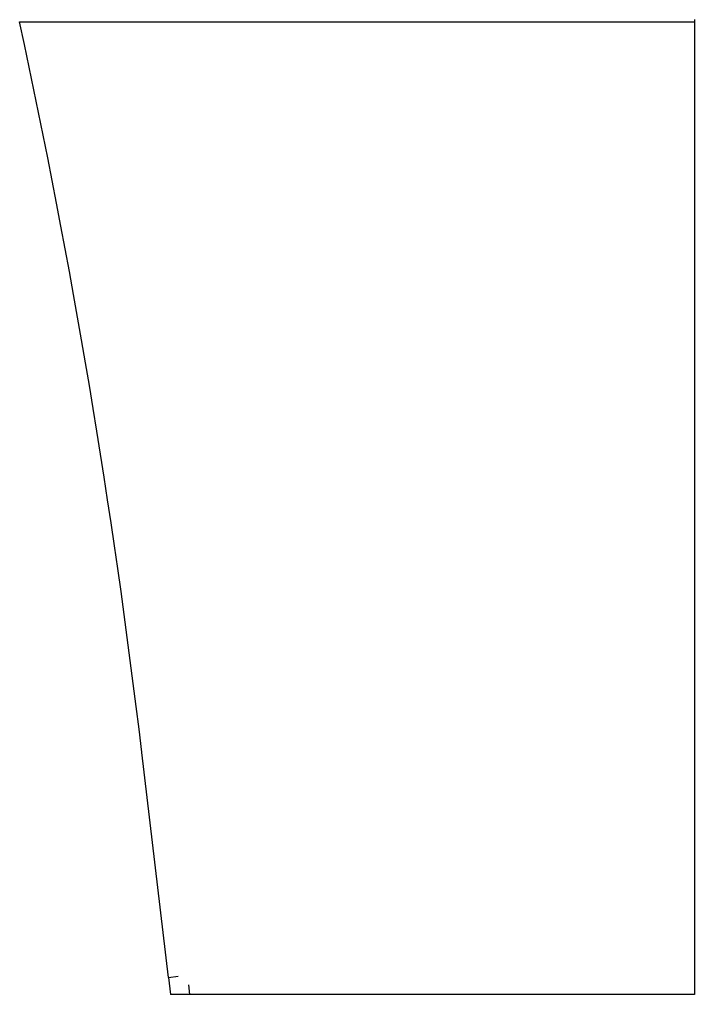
# Model space of a CAD drawing. Header units: millimetres. Extents: x 2140 to 2362, y 1372 to 1692.
import ezdxf

# ---------------------------------------------------------------- set-up
doc = ezdxf.new("R2010")
doc.units = ezdxf.units.MM
doc.layers.add('2_CUT_LINE', color=7, linetype='Continuous')

msp = doc.modelspace()

# ---------------------------------------------------------------- linework, layer by layer
at = {"layer": '2_CUT_LINE', "color": 5, "linetype": 'CONTINUOUS', "lineweight": 25, "true_color": 0x2465d8}
for p, q in [((2140.48, 1691), (2362.2, 1691)), ((2362.2, 1691.76), (2362.2, 1371.6)), ((2189.43, 1377.2), (2180.65, 1451.12)), ((2189.43, 1377.2), (2192.58, 1377.58)), ((2189.43, 1377.2), (2190.09, 1371.6)), ((2196.39, 1371.6), (2196.06, 1374.76)), ((2196.39, 1371.6), (2190.09, 1371.6)), ((2362.2, 1371.6), (2196.39, 1371.6))]:
    msp.add_line(p, q, dxfattribs=at)
msp.add_arc((-347.52, 1151.02), 2545.92, 6.76965, 12.24538, dxfattribs=at)

doc.saveas('drawing.dxf')
